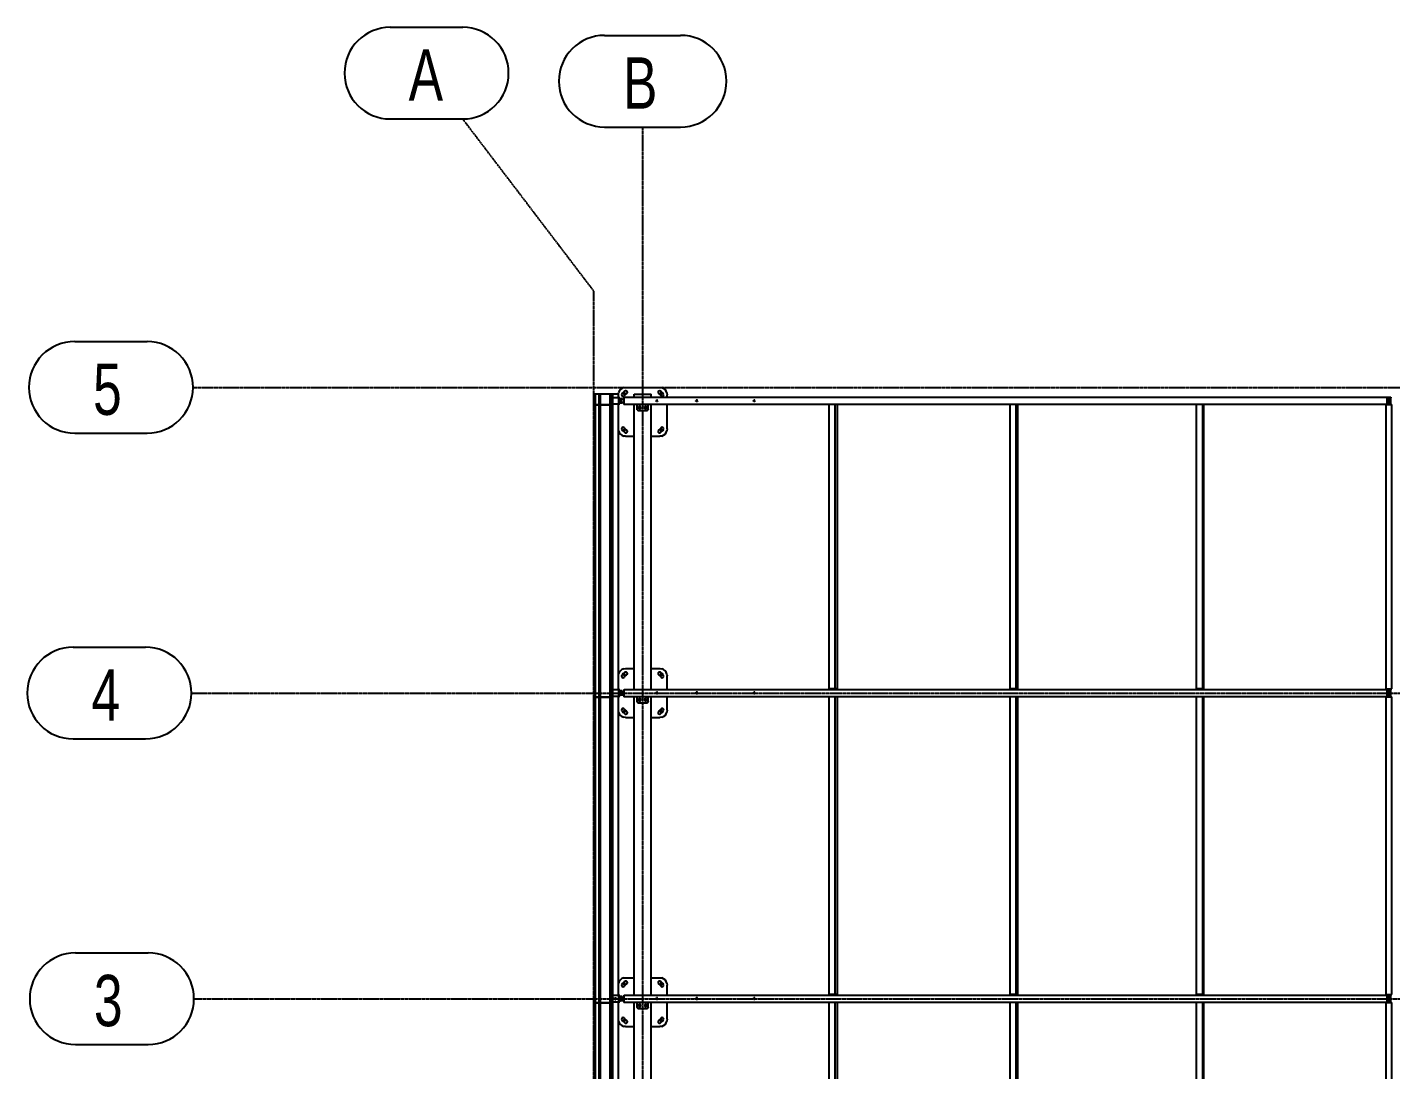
# Model space of a CAD drawing. Header units: millimetres. Extents: x 374 to 117179, y 600 to 17652.
# Drawn here: x 96136 to 107282, y 9126 to 17652 of the extents above; entities that cross this region are included whole.
import ezdxf

# ---------------------------------------------------------------- set-up
doc = ezdxf.new("R2010")
doc.units = ezdxf.units.MM
doc.linetypes.add('DXK_LINE_DOT3', pattern=[5.9187, 2.979, -0.9799, 0.9799, -0.9799])
doc.styles.add('romsim', font='', dxfattribs={"height": 0.2})
doc.styles.get('romsim').set_extended_font_data('romsim')

# ---------------------------------------------------------------- blocks, each defined once
blk = doc.blocks.new('GridLine-502061-1396 - 1341')
at = {"color": 246, "linetype": 'Continuous'}
for p, q in [((96531, 10082), (97124, 10082)), ((96531, 9332), (97124, 9332))]:
    blk.add_line(p, q, dxfattribs=at)
at = {"color": 246, "linetype": 'DXK_LINE_DOT3'}
blk.add_line((97499, 9707), (113441, 9707), dxfattribs=at)
at = {"color": 246, "linetype": 'Continuous'}
for centre, start, end in [((96531, 9707), 90, 270), ((97124, 9707), 270, 90)]:
    blk.add_arc(centre, 375, start, end, dxfattribs=at)
at = {"color": 136, "linetype": 'Continuous', "style": 'romsim', "width": 0.75}
blk.add_text('3', height=420, dxfattribs=at).set_placement((96681, 9482))
blk = doc.blocks.new('GridLine-502061-1391 - 1341')
at = {"color": 246, "linetype": 'Continuous'}
for p, q in [((100856, 17586), (101477, 17586)), ((100856, 16836), (101477, 16836))]:
    blk.add_line(p, q, dxfattribs=at)
at = {"color": 246, "linetype": 'DXK_LINE_DOT3'}
blk.add_line((101167, 3631), (101167, 16836), dxfattribs=at)
at = {"color": 246, "linetype": 'Continuous'}
for centre, start, end in [((100856, 17211), 90, 270), ((101477, 17211), 270, 90)]:
    blk.add_arc(centre, 375, start, end, dxfattribs=at)
at = {"color": 136, "linetype": 'Continuous', "style": 'romsim', "width": 0.75}
blk.add_text('B', height=420, dxfattribs=at).set_placement((101006, 16986))
blk = doc.blocks.new('GridLine-502061-1397 - 1341')
at = {"color": 246, "linetype": 'Continuous'}
for p, q in [((96511, 12582), (97103, 12582)), ((96511, 11832), (97103, 11832))]:
    blk.add_line(p, q, dxfattribs=at)
at = {"color": 246, "linetype": 'DXK_LINE_DOT3'}
blk.add_line((97478, 12207), (113441, 12207), dxfattribs=at)
at = {"color": 246, "linetype": 'Continuous'}
for centre, start, end in [((96511, 12207), 90, 270), ((97103, 12207), 270, 90)]:
    blk.add_arc(centre, 375, start, end, dxfattribs=at)
at = {"color": 136, "linetype": 'Continuous', "style": 'romsim', "width": 0.75}
blk.add_text('4', height=420, dxfattribs=at).set_placement((96661, 11982))
blk = doc.blocks.new('GridLine-502061-1398 - 1341')
at = {"color": 246, "linetype": 'Continuous'}
for p, q in [((96524, 15082), (97116, 15082)), ((96524, 14332), (97116, 14332))]:
    blk.add_line(p, q, dxfattribs=at)
at = {"color": 246, "linetype": 'DXK_LINE_DOT3'}
blk.add_line((97491, 14707), (113441, 14707), dxfattribs=at)
at = {"color": 246, "linetype": 'Continuous'}
for centre, start, end in [((96524, 14707), 90, 270), ((97116, 14707), 270, 90)]:
    blk.add_arc(centre, 375, start, end, dxfattribs=at)
at = {"color": 136, "linetype": 'Continuous', "style": 'romsim', "width": 0.75}
blk.add_text('5', height=420, dxfattribs=at).set_placement((96674, 14482))
blk = doc.blocks.new('Bolt-502061-12297 - 1341')
at = {"color": 7, "linetype": 'Continuous'}
for p, q in [((102071, 14597), (102075, 14603)), ((102084, 14603), (102075, 14603)), ((102085, 14597), (102082, 14603)), ((102075, 14590), (102071, 14597)), ((102084, 14590), (102075, 14590)), ((102085, 14597), (102082, 14590)), ((102087, 14597), (102085, 14597))]:
    blk.add_line(p, q, dxfattribs=at)
blk = doc.blocks.new('GridLine-502061-9797 - 1341')
at = {"color": 246, "linetype": 'Continuous'}
for p, q in [((99104, 17652), (99696, 17652)), ((99104, 16902), (99696, 16902))]:
    blk.add_line(p, q, dxfattribs=at)
at = {"color": 246, "linetype": 'DXK_LINE_DOT3'}
for p, q in [((100767, 15495), (99696, 16902)), ((100767, 3653), (100767, 15495))]:
    blk.add_line(p, q, dxfattribs=at)
at = {"color": 246, "linetype": 'Continuous'}
for centre, start, end in [((99104, 17277), 90, 270), ((99696, 17277), 270, 90)]:
    blk.add_arc(centre, 375, start, end, dxfattribs=at)
at = {"color": 136, "linetype": 'Continuous', "style": 'romsim', "width": 0.75}
blk.add_text('A', height=420, dxfattribs=at).set_placement((99254, 17052))
blk = doc.blocks.new('Part-502061-12088 - 1341')
at = {"color": 7, "linetype": 'Continuous'}
for p, q in [((100772, 9674), (100772, 9677)), ((100782, 9677), (100904, 9677)), ((100782, 9674), (100904, 9674))]:
    blk.add_line(p, q, dxfattribs=at)
blk = doc.blocks.new('Part-502061-12389 - 1341')
at = {"color": 7, "linetype": 'Continuous'}
for p, q in [((104171, 12241), (104171, 14567)), ((104220, 12241), (104220, 14567)), ((104231, 14567), (104231, 12241)), ((104231, 12241), (104171, 12241))]:
    blk.add_line(p, q, dxfattribs=at)
blk = doc.blocks.new('Part-502061-12082 - 1341')
at = {"color": 7, "linetype": 'Continuous'}
for p, q in [((107252, 9715), (107252, 9715)), ((107252, 9699), (107252, 9699))]:
    blk.add_line(p, q, dxfattribs=at)
blk = doc.blocks.new('Part-502061-12086 - 1341')
at = {"color": 7, "linetype": 'Continuous'}
for p, q in [((100924, 9682), (100924, 9732)), ((100981, 9732), (100924, 9732)), ((100971, 9682), (100971, 9732)), ((100981, 9732), (100981, 9719)), ((100924, 9682), (100981, 9682)), ((100981, 9682), (100981, 9695))]:
    blk.add_line(p, q, dxfattribs=at)
blk = doc.blocks.new('Part-502061-12382 - 1341')
at = {"color": 7, "linetype": 'Continuous'}
for p, q in [((104171, 9741), (104171, 12177)), ((104220, 9741), (104220, 12177)), ((104231, 12177), (104231, 9741)), ((104231, 9741), (104171, 9741))]:
    blk.add_line(p, q, dxfattribs=at)
blk = doc.blocks.new('Part-502061-12158 - 1341')
at = {"color": 7, "linetype": 'Continuous'}
for p, q in [((101015, 12177), (101015, 12237)), ((101015, 12237), (107252, 12237)), ((107242, 12177), (101015, 12177)), ((107252, 12237), (107252, 12233)), ((107252, 12177), (107252, 12180))]:
    blk.add_line(p, q, dxfattribs=at)
blk = doc.blocks.new('Bolt-502061-12372 - 1341')
at = {"color": 7, "linetype": 'Continuous'}
for centre, radius, start, end in [((101017, 14657), 7.25, 0, 180), ((101017, 14657), 7.25, 0, 180), ((101017, 14657), 7.25, 180, 0), ((101017, 14657), 7.25, 180, 0), ((101017, 14657), 5, 90, 270), ((101017, 14657), 5, 270, 90), ((101317, 14657), 7.25, 0, 180), ((101317, 14657), 7.25, 0, 180), ((101317, 14657), 7.25, 180, 0), ((101317, 14657), 7.25, 180, 0), ((101317, 14657), 5, 90, 270), ((101317, 14657), 5, 270, 90), ((101017, 14357), 7.25, 0, 180), ((101017, 14357), 7.25, 0, 180), ((101017, 14357), 7.25, 180, 0), ((101017, 14357), 7.25, 180, 0), ((101017, 14357), 5, 90, 270), ((101017, 14357), 5, 270, 90), ((101317, 14357), 7.25, 0, 180), ((101317, 14357), 7.25, 0, 180), ((101317, 14357), 7.25, 180, 0), ((101317, 14357), 7.25, 180, 0), ((101317, 14357), 5, 90, 270), ((101317, 14357), 5, 270, 90)]:
    blk.add_arc(centre, radius, start, end, dxfattribs=at)
blk = doc.blocks.new('Part-502061-12106 - 1341')
at = {"color": 7, "linetype": 'Continuous'}
for p, q in [((100973, 9710), (100972, 9709)), ((100972, 9709), (100972, 9707)), ((100972, 9707), (100972, 9705)), ((100972, 9705), (100973, 9703)), ((100974, 9714), (100973, 9713)), ((100973, 9713), (100973, 9712)), ((100973, 9712), (100973, 9710)), ((100973, 9703), (100973, 9702)), ((100973, 9702), (100973, 9700)), ((100973, 9700), (100974, 9699)), ((100975, 9716), (100974, 9715)), ((100974, 9715), (100974, 9714)), ((100974, 9699), (100974, 9698)), ((100974, 9698), (100975, 9697)), ((100976, 9717), (100975, 9717)), ((100975, 9717), (100975, 9716)), ((100975, 9697), (100975, 9697)), ((100975, 9697), (100976, 9697)), ((100976, 9717), (100980, 9717)), ((100976, 9697), (100980, 9697))]:
    blk.add_line(p, q, dxfattribs=at)
blk = doc.blocks.new('Part-502061-12371 - 1341')
at = {"color": 7, "linetype": 'Continuous'}
for p, q in [((100967, 14652), (100969, 14662)), ((100997, 14652), (100995, 14649)), ((100995, 14649), (100995, 14646)), ((101002, 14659), (100997, 14652)), ((101008, 14666), (101002, 14659)), ((101015, 14672), (101008, 14666)), ((101011, 14705), (101027, 14707)), ((101013, 14634), (101016, 14636)), ((101022, 14677), (101015, 14672)), ((101016, 14636), (101018, 14638)), ((101018, 14638), (101021, 14643)), ((101021, 14643), (101026, 14648)), ((101025, 14678), (101022, 14677)), ((101028, 14679), (101025, 14678)), ((101026, 14648), (101030, 14652)), ((101027, 14707), (101307, 14707)), ((101030, 14652), (101035, 14656)), ((101035, 14656), (101038, 14658)), ((101038, 14658), (101039, 14660)), ((101294, 14660), (101296, 14658)), ((101296, 14658), (101298, 14656)), ((101298, 14656), (101303, 14652)), ((101303, 14652), (101308, 14648)), ((101309, 14678), (101306, 14679)), ((101307, 14707), (101322, 14705)), ((101308, 14648), (101312, 14643)), ((101312, 14677), (101309, 14678)), ((101319, 14672), (101312, 14677)), ((101312, 14643), (101316, 14638)), ((101316, 14638), (101318, 14636)), ((101318, 14636), (101320, 14634)), ((101326, 14666), (101319, 14672)), ((101332, 14659), (101326, 14666)), ((101337, 14652), (101332, 14659)), ((101338, 14649), (101337, 14652)), ((101339, 14646), (101338, 14649)), ((101365, 14662), (101367, 14647)), ((101367, 14627), (101367, 14647)), ((101367, 14367), (101367, 14567)), ((101016, 14378), (101013, 14380)), ((101320, 14380), (101318, 14378)), ((100995, 14368), (100995, 14365)), ((100995, 14365), (100997, 14362)), ((100997, 14362), (101002, 14355)), ((101002, 14355), (101008, 14348)), ((101008, 14348), (101015, 14342)), ((101027, 14307), (101011, 14309)), ((101015, 14342), (101022, 14337)), ((101018, 14375), (101016, 14378)), ((101021, 14370), (101018, 14375)), ((101026, 14366), (101021, 14370)), ((101022, 14337), (101025, 14335)), ((101025, 14335), (101028, 14335)), ((101030, 14361), (101026, 14366)), ((101027, 14307), (101097, 14307)), ((101035, 14358), (101030, 14361)), ((101038, 14356), (101035, 14358)), ((101039, 14353), (101038, 14356)), ((101237, 14307), (101307, 14307)), ((101296, 14356), (101294, 14353)), ((101298, 14358), (101296, 14356)), ((101303, 14361), (101298, 14358)), ((101308, 14366), (101303, 14361)), ((101306, 14335), (101309, 14335)), ((101322, 14309), (101307, 14307)), ((101312, 14370), (101308, 14366)), ((101309, 14335), (101312, 14337)), ((101316, 14375), (101312, 14370)), ((101312, 14337), (101319, 14342)), ((101318, 14378), (101316, 14375)), ((101319, 14342), (101326, 14348)), ((101326, 14348), (101332, 14355)), ((101332, 14355), (101337, 14362)), ((101337, 14362), (101338, 14365)), ((101338, 14365), (101339, 14368)), ((101367, 14367), (101365, 14351))]:
    blk.add_line(p, q, dxfattribs=at)
for centre, radius, start, end in [((101027, 14647), 60, 105, 165), ((101007, 14645), 12.5, 174.9991, 299.7726), ((101029, 14666), 12.5, 330.2274, 95.0009), ((101305, 14666), 12.5, 84.9991, 209.7726), ((101326, 14645), 12.5, 240.2274, 5.0009), ((101307, 14647), 60, 15, 75), ((101007, 14369), 12.5, 60.2274, 185.0009), ((101326, 14369), 12.5, 354.9991, 119.7726), ((101027, 14367), 60, 195.5466, 255), ((101029, 14347), 12.5, 264.9991, 29.7726), ((101305, 14347), 12.5, 150.2274, 275.0009), ((101307, 14367), 60, 285, 345)]:
    blk.add_arc(centre, radius, start, end, dxfattribs=at)
blk = doc.blocks.new('Part-502061-12116 - 1341')
at = {"color": 7, "linetype": 'Continuous'}
for p, q in [((107267, 9737), (107267, 9737)), ((107267, 9737), (107267, 9736)), ((107267, 9737), (107282, 9737)), ((107267, 9736), (107267, 9732)), ((107282, 9732), (107267, 9732)), ((107267, 9682), (107267, 9732)), ((107282, 9737), (107282, 9732)), ((107282, 9682), (107282, 9732)), ((107267, 9682), (107267, 9677)), ((107282, 9682), (107267, 9682)), ((107282, 9680), (107282, 9682)), ((107282, 9680), (107282, 9680))]:
    blk.add_line(p, q, dxfattribs=at)
blk = doc.blocks.new('Part-502061-12104 - 1341')
at = {"color": 7, "linetype": 'Continuous'}
for p, q in [((101012, 9734), (101012, 9680)), ((101012, 9734), (101015, 9734)), ((101012, 9680), (101015, 9680))]:
    blk.add_line(p, q, dxfattribs=at)
blk = doc.blocks.new('Bolt-502061-12299 - 1341')
at = {"color": 7, "linetype": 'Continuous'}
for p, q in [((101276, 14597), (101279, 14603)), ((101288, 14603), (101279, 14603)), ((101289, 14597), (101286, 14603)), ((101279, 14590), (101276, 14597)), ((101288, 14590), (101279, 14590)), ((101289, 14597), (101286, 14590)), ((101291, 14597), (101289, 14597))]:
    blk.add_line(p, q, dxfattribs=at)
blk = doc.blocks.new('Part-502061-12357 - 1341')
at = {"color": 7, "linetype": 'Continuous'}
for p, q in [((101121, 14527), (101121, 14567)), ((101121, 14524), (101121, 14527)), ((101131, 14517), (101128, 14517)), ((101131, 14517), (101203, 14517)), ((101205, 14517), (101203, 14517)), ((101213, 14527), (101212, 14524)), ((101213, 14527), (101213, 14567))]:
    blk.add_line(p, q, dxfattribs=at)
for centre, start, end in [((101131, 14527), 195, 255), ((101203, 14527), 285, 345)]:
    blk.add_arc(centre, 10, start, end, dxfattribs=at)
blk = doc.blocks.new('Part-502061-12332 - 1341')
at = {"color": 7, "linetype": 'Continuous'}
for p, q in [((100772, 4787), (100772, 14652)), ((100772, 4787), (100772, 14652)), ((100904, 14652), (100772, 14652)), ((100773, 4787), (100773, 14652)), ((100781, 4787), (100781, 14652)), ((100782, 4787), (100782, 14652)), ((100782, 4787), (100782, 14652)), ((100812, 14567), (100812, 14652)), ((100813, 14567), (100813, 14652)), ((100814, 14567), (100814, 14652)), ((100816, 14567), (100816, 14652)), ((100817, 14567), (100817, 14652)), ((100819, 14567), (100819, 14652)), ((100821, 14567), (100821, 14652)), ((100900, 14567), (100900, 14652)), ((100900, 14567), (100900, 14652)), ((100901, 14567), (100901, 14652)), ((100901, 14567), (100901, 14652)), ((100902, 14567), (100902, 14652)), ((100903, 14567), (100903, 14652)), ((100903, 14567), (100903, 14652)), ((100904, 4787), (100904, 14652)), ((100904, 4787), (100904, 14652)), ((100904, 4787), (100904, 14652)), ((100904, 14567), (100904, 14652)), ((100919, 14652), (100904, 14652)), ((100905, 4787), (100905, 14652)), ((100905, 4787), (100905, 14652)), ((100905, 4787), (100905, 14652)), ((100906, 4787), (100906, 14652)), ((100906, 4787), (100906, 14652)), ((100907, 4787), (100907, 14652)), ((100908, 4787), (100908, 14652)), ((100908, 4787), (100908, 14652)), ((100909, 4787), (100909, 14652)), ((100909, 4787), (100909, 14652)), ((100909, 4787), (100909, 14652)), ((100910, 4787), (100910, 14652)), ((100910, 4787), (100910, 14652)), ((100910, 4787), (100910, 14652)), ((100910, 4787), (100910, 14652)), ((100911, 4787), (100911, 14652)), ((100911, 4787), (100911, 14652)), ((100912, 4787), (100912, 14652)), ((100912, 4787), (100912, 14652)), ((100913, 4787), (100913, 14652)), ((100919, 4787), (100919, 14652)), ((100919, 4787), (100919, 14652)), ((100919, 14652), (100919, 14652)), ((100812, 12177), (100812, 14564)), ((100813, 12177), (100813, 14564)), ((100814, 12177), (100814, 14564)), ((100816, 12177), (100816, 14564)), ((100817, 12177), (100817, 14564)), ((100819, 12177), (100819, 14564)), ((100821, 12177), (100821, 14564)), ((100900, 12177), (100900, 14564)), ((100900, 12177), (100900, 14564)), ((100901, 12177), (100901, 14564)), ((100901, 12177), (100901, 14564)), ((100902, 12177), (100902, 14564)), ((100903, 12177), (100903, 14564)), ((100903, 12177), (100903, 14564)), ((100904, 12177), (100904, 14564)), ((100812, 9677), (100812, 12174)), ((100813, 9677), (100813, 12174)), ((100814, 9677), (100814, 12174)), ((100816, 9677), (100816, 12174)), ((100817, 9677), (100817, 12174)), ((100819, 9677), (100819, 12174)), ((100821, 9677), (100821, 12174)), ((100900, 9677), (100900, 12174)), ((100900, 9677), (100900, 12174)), ((100901, 9677), (100901, 12174)), ((100901, 9677), (100901, 12174)), ((100902, 9677), (100902, 12174)), ((100903, 9677), (100903, 12174)), ((100903, 9677), (100903, 12174)), ((100904, 9677), (100904, 12174)), ((100812, 7177), (100812, 9674)), ((100813, 7177), (100813, 9674)), ((100814, 7177), (100814, 9674)), ((100816, 7177), (100816, 9674)), ((100817, 7177), (100817, 9674)), ((100819, 7177), (100819, 9674)), ((100821, 7177), (100821, 9674)), ((100900, 7177), (100900, 9674)), ((100900, 7177), (100900, 9674)), ((100901, 7177), (100901, 9674)), ((100901, 7177), (100901, 9674)), ((100902, 7177), (100902, 9674)), ((100903, 7177), (100903, 9674)), ((100903, 7177), (100903, 9674)), ((100904, 7177), (100904, 9674)), ((100812, 4787), (100812, 7174)), ((100813, 4787), (100813, 7174)), ((100814, 4787), (100814, 7174)), ((100816, 4787), (100816, 7174)), ((100817, 4787), (100817, 7174)), ((100819, 4787), (100819, 7174)), ((100821, 4787), (100821, 7174)), ((100900, 4787), (100900, 7174)), ((100900, 4787), (100900, 7174)), ((100901, 4787), (100901, 7174)), ((100901, 4787), (100901, 7174)), ((100902, 4787), (100902, 7174)), ((100903, 4787), (100903, 7174)), ((100903, 4787), (100903, 7174)), ((100904, 4787), (100904, 7174)), ((100772, 4787), (100781, 4787)), ((100781, 4787), (100782, 4787)), ((100782, 4787), (100782, 4787)), ((100904, 4787), (100919, 4787)), ((100919, 4787), (100919, 4787))]:
    blk.add_line(p, q, dxfattribs=at)
blk = doc.blocks.new('Part-502061-12349 - 1341')
at = {"color": 7, "linetype": 'Continuous'}
for p, q in [((101121, 9637), (101121, 9677)), ((101121, 9634), (101121, 9637)), ((101131, 9627), (101128, 9627)), ((101131, 9627), (101203, 9627)), ((101205, 9627), (101203, 9627)), ((101213, 9637), (101212, 9634)), ((101213, 9637), (101213, 9677))]:
    blk.add_line(p, q, dxfattribs=at)
for centre, start, end in [((101131, 9637), 195, 255), ((101203, 9637), 285, 345)]:
    blk.add_arc(centre, 10, start, end, dxfattribs=at)
blk = doc.blocks.new('Bolt-502061-12136 - 1341')
at = {"color": 7, "linetype": 'Continuous'}
for p, q in [((101602, 9707), (101605, 9713)), ((101605, 9700), (101602, 9707)), ((101614, 9713), (101605, 9713)), ((101614, 9700), (101605, 9700)), ((101616, 9707), (101612, 9713)), ((101616, 9707), (101612, 9700)), ((101618, 9707), (101616, 9707))]:
    blk.add_line(p, q, dxfattribs=at)
blk = doc.blocks.new('Part-502061-12331 - 1341')
at = {"color": 7, "linetype": 'Continuous'}
for p, q in [((101097, 14627), (101097, 14652)), ((101097, 14652), (101237, 14652)), ((101237, 14627), (101237, 14652)), ((101097, 12237), (101097, 14567)), ((101237, 12237), (101237, 14567)), ((101097, 9737), (101097, 12177)), ((101237, 9737), (101237, 12177)), ((101097, 7237), (101097, 9677)), ((101237, 7237), (101237, 9677)), ((101097, 4847), (101097, 7177)), ((101237, 4847), (101237, 7177)), ((101097, 4762), (101097, 4787)), ((101097, 4762), (101237, 4762)), ((101237, 4762), (101237, 4787))]:
    blk.add_line(p, q, dxfattribs=at)
blk = doc.blocks.new('Part-502061-12390 - 1341')
at = {"color": 7, "linetype": 'Continuous'}
for p, q in [((102692, 12241), (102692, 14567)), ((102739, 12241), (102739, 14567)), ((102757, 14567), (102757, 12241)), ((102757, 12241), (102692, 12241))]:
    blk.add_line(p, q, dxfattribs=at)
blk = doc.blocks.new('Bolt-502061-12298 - 1341')
at = {"color": 7, "linetype": 'Continuous'}
for p, q in [((101602, 14597), (101605, 14603)), ((101614, 14603), (101605, 14603)), ((101616, 14597), (101612, 14603)), ((101605, 14590), (101602, 14597)), ((101614, 14590), (101605, 14590)), ((101616, 14597), (101612, 14590)), ((101618, 14597), (101616, 14597))]:
    blk.add_line(p, q, dxfattribs=at)
blk = doc.blocks.new('Part-502061-12085 - 1341')
at = {"color": 7, "linetype": 'Continuous'}
for p, q in [((101015, 9677), (101015, 9737)), ((101015, 9737), (107252, 9737)), ((107252, 9737), (107252, 9733)), ((107242, 9677), (101015, 9677)), ((107252, 9677), (107252, 9680))]:
    blk.add_line(p, q, dxfattribs=at)
blk = doc.blocks.new('Part-502061-12087 - 1341')
at = {"color": 7, "linetype": 'Continuous'}
for p, q in [((100986, 9724), (100979, 9715)), ((100979, 9715), (100992, 9715)), ((100979, 9715), (100979, 9698)), ((100992, 9698), (100979, 9698)), ((100979, 9698), (100986, 9689)), ((100999, 9724), (100986, 9724)), ((100999, 9724), (100992, 9715)), ((100992, 9715), (100992, 9698)), ((100999, 9689), (100992, 9698)), ((101002, 9720), (100999, 9724)), ((100999, 9689), (100986, 9689)), ((101002, 9693), (100999, 9689))]:
    blk.add_line(p, q, dxfattribs=at)
blk = doc.blocks.new('Part-502061-12380 - 1341')
at = {"color": 7, "linetype": 'Continuous'}
for p, q in [((105695, 9741), (105695, 12177)), ((105745, 9741), (105745, 12177)), ((105751, 12177), (105751, 9741)), ((105751, 9741), (105695, 9741))]:
    blk.add_line(p, q, dxfattribs=at)
blk = doc.blocks.new('Part-502061-12105 - 1341')
at = {"color": 7, "linetype": 'Continuous'}
for p, q in [((100993, 9711), (100992, 9709)), ((100992, 9709), (100992, 9707)), ((100992, 9707), (100992, 9705)), ((100992, 9705), (100993, 9703)), ((100994, 9715), (100993, 9713)), ((100993, 9713), (100993, 9711)), ((100993, 9703), (100993, 9701)), ((100993, 9701), (100994, 9699)), ((100995, 9718), (100994, 9716)), ((100994, 9716), (100994, 9715)), ((100994, 9699), (100994, 9697)), ((100994, 9697), (100995, 9696)), ((100996, 9719), (100995, 9718)), ((100997, 9720), (100996, 9719)), ((100998, 9720), (100997, 9720)), ((100999, 9720), (100998, 9720)), ((100999, 9720), (101012, 9720)), ((100995, 9696), (100996, 9695)), ((100996, 9695), (100997, 9694)), ((100997, 9694), (100998, 9693)), ((100998, 9693), (100999, 9693)), ((100999, 9693), (101012, 9693))]:
    blk.add_line(p, q, dxfattribs=at)
blk = doc.blocks.new('Part-502061-12115 - 1341')
at = {"color": 7, "linetype": 'Continuous'}
for p, q in [((107252, 9737), (107267, 9737)), ((107252, 9733), (107252, 9733)), ((107252, 9733), (107252, 9732)), ((107267, 9732), (107252, 9732)), ((107252, 9682), (107252, 9732)), ((107267, 9737), (107267, 9732)), ((107267, 9682), (107267, 9732)), ((107252, 9682), (107252, 9680)), ((107267, 9682), (107252, 9682)), ((107267, 9678), (107267, 9682)), ((107267, 9677), (107267, 9678)), ((107267, 9677), (107267, 9677))]:
    blk.add_line(p, q, dxfattribs=at)
blk = doc.blocks.new('Bolt-502061-12135 - 1341')
at = {"color": 7, "linetype": 'Continuous'}
for p, q in [((102071, 9707), (102075, 9713)), ((102075, 9700), (102071, 9707)), ((102084, 9713), (102075, 9713)), ((102084, 9700), (102075, 9700)), ((102085, 9707), (102082, 9713)), ((102085, 9707), (102082, 9700)), ((102087, 9707), (102085, 9707))]:
    blk.add_line(p, q, dxfattribs=at)
blk = doc.blocks.new('Bolt-502061-12137 - 1341')
at = {"color": 7, "linetype": 'Continuous'}
for p, q in [((101276, 9707), (101279, 9713)), ((101279, 9700), (101276, 9707)), ((101288, 9713), (101279, 9713)), ((101288, 9700), (101279, 9700)), ((101289, 9707), (101286, 9713)), ((101289, 9707), (101286, 9700)), ((101291, 9707), (101289, 9707))]:
    blk.add_line(p, q, dxfattribs=at)
blk = doc.blocks.new('Part-502061-12159 - 1341')
at = {"color": 7, "linetype": 'Continuous'}
for p, q in [((100924, 12182), (100924, 12232)), ((100981, 12232), (100924, 12232)), ((100924, 12182), (100981, 12182)), ((100971, 12182), (100971, 12232)), ((100981, 12232), (100981, 12219)), ((100981, 12182), (100981, 12195))]:
    blk.add_line(p, q, dxfattribs=at)
blk = doc.blocks.new('Part-502061-12160 - 1341')
at = {"color": 7, "linetype": 'Continuous'}
for p, q in [((100986, 12224), (100979, 12215)), ((100979, 12215), (100992, 12215)), ((100979, 12215), (100979, 12198)), ((100992, 12198), (100979, 12198)), ((100979, 12198), (100986, 12189)), ((100999, 12224), (100986, 12224)), ((100999, 12189), (100986, 12189)), ((100999, 12224), (100992, 12215)), ((100992, 12215), (100992, 12198)), ((100999, 12189), (100992, 12198)), ((101002, 12220), (100999, 12224)), ((101002, 12193), (100999, 12189))]:
    blk.add_line(p, q, dxfattribs=at)
blk = doc.blocks.new('Part-502061-12161 - 1341')
at = {"color": 7, "linetype": 'Continuous'}
for p, q in [((100772, 12174), (100772, 12177)), ((100782, 12177), (100904, 12177)), ((100782, 12174), (100904, 12174))]:
    blk.add_line(p, q, dxfattribs=at)
blk = doc.blocks.new('Part-502061-12381 - 1341')
at = {"color": 7, "linetype": 'Continuous'}
for p, q in [((107242, 12177), (107242, 9741)), ((107242, 12177), (107292, 12177)), ((107292, 9741), (107292, 12177)), ((107242, 9741), (107292, 9741))]:
    blk.add_line(p, q, dxfattribs=at)
blk = doc.blocks.new('Part-502061-12177 - 1341')
at = {"color": 7, "linetype": 'Continuous'}
for p, q in [((101012, 12234), (101012, 12180)), ((101012, 12234), (101015, 12234)), ((101012, 12180), (101015, 12180))]:
    blk.add_line(p, q, dxfattribs=at)
blk = doc.blocks.new('Part-502061-12178 - 1341')
at = {"color": 7, "linetype": 'Continuous'}
for p, q in [((100993, 12211), (100992, 12209)), ((100992, 12209), (100992, 12207)), ((100992, 12207), (100992, 12205)), ((100992, 12205), (100993, 12203)), ((100994, 12215), (100993, 12213)), ((100993, 12213), (100993, 12211)), ((100993, 12203), (100993, 12201)), ((100993, 12201), (100994, 12199)), ((100995, 12218), (100994, 12216)), ((100994, 12216), (100994, 12215)), ((100994, 12199), (100994, 12197)), ((100994, 12197), (100995, 12196)), ((100996, 12219), (100995, 12218)), ((100995, 12196), (100996, 12195)), ((100997, 12220), (100996, 12219)), ((100996, 12195), (100997, 12194)), ((100998, 12220), (100997, 12220)), ((100997, 12194), (100998, 12193)), ((100999, 12220), (100998, 12220)), ((100998, 12193), (100999, 12193)), ((100999, 12220), (101012, 12220)), ((100999, 12193), (101012, 12193))]:
    blk.add_line(p, q, dxfattribs=at)
blk = doc.blocks.new('Part-502061-12179 - 1341')
at = {"color": 7, "linetype": 'Continuous'}
for p, q in [((100973, 12210), (100972, 12209)), ((100972, 12209), (100972, 12207)), ((100972, 12207), (100972, 12205)), ((100972, 12205), (100973, 12203)), ((100974, 12214), (100973, 12213)), ((100973, 12213), (100973, 12212)), ((100973, 12212), (100973, 12210)), ((100973, 12203), (100973, 12202)), ((100973, 12202), (100973, 12200)), ((100973, 12200), (100974, 12199)), ((100975, 12216), (100974, 12215)), ((100974, 12215), (100974, 12214)), ((100974, 12199), (100974, 12198)), ((100974, 12198), (100975, 12197)), ((100976, 12217), (100975, 12217)), ((100975, 12217), (100975, 12216)), ((100975, 12197), (100975, 12197)), ((100975, 12197), (100976, 12197)), ((100976, 12217), (100980, 12217)), ((100976, 12197), (100980, 12197))]:
    blk.add_line(p, q, dxfattribs=at)
blk = doc.blocks.new('Part-502061-12188 - 1341')
at = {"color": 7, "linetype": 'Continuous'}
for p, q in [((107252, 12237), (107267, 12237)), ((107252, 12233), (107252, 12233)), ((107252, 12233), (107252, 12232)), ((107267, 12232), (107252, 12232)), ((107252, 12182), (107252, 12232)), ((107252, 12182), (107252, 12180)), ((107267, 12182), (107252, 12182)), ((107267, 12237), (107267, 12232)), ((107267, 12182), (107267, 12232)), ((107267, 12178), (107267, 12182)), ((107267, 12177), (107267, 12178)), ((107267, 12177), (107267, 12177))]:
    blk.add_line(p, q, dxfattribs=at)
blk = doc.blocks.new('Part-502061-12189 - 1341')
at = {"color": 7, "linetype": 'Continuous'}
for p, q in [((107267, 12237), (107267, 12237)), ((107267, 12237), (107267, 12236)), ((107267, 12237), (107282, 12237)), ((107267, 12236), (107267, 12232)), ((107282, 12232), (107267, 12232)), ((107267, 12182), (107267, 12232)), ((107267, 12182), (107267, 12177)), ((107282, 12182), (107267, 12182)), ((107282, 12237), (107282, 12232)), ((107282, 12182), (107282, 12232)), ((107282, 12180), (107282, 12182)), ((107282, 12180), (107282, 12180))]:
    blk.add_line(p, q, dxfattribs=at)
blk = doc.blocks.new('Bolt-502061-12359 - 1341')
at = {"color": 7, "linetype": 'Continuous'}
for p, q in [((101131, 14542), (101136, 14551)), ((101136, 14532), (101131, 14542)), ((101137, 14552), (101135, 14550)), ((101135, 14550), (101135, 14549)), ((101135, 14549), (101135, 14550)), ((101135, 14534), (101135, 14534)), ((101135, 14534), (101137, 14531)), ((101135, 14534), (101135, 14534)), ((101136, 14551), (101147, 14551)), ((101147, 14532), (101136, 14532)), ((101139, 14554), (101137, 14552)), ((101137, 14531), (101139, 14530)), ((101142, 14554), (101139, 14554)), ((101139, 14530), (101142, 14529)), ((101144, 14554), (101142, 14554)), ((101142, 14529), (101144, 14530)), ((101147, 14552), (101144, 14554)), ((101144, 14530), (101147, 14531)), ((101148, 14550), (101147, 14552)), ((101147, 14551), (101153, 14542)), ((101153, 14542), (101147, 14532)), ((101147, 14531), (101148, 14534)), ((101148, 14549), (101148, 14550)), ((101148, 14549), (101148, 14550)), ((101148, 14534), (101148, 14534)), ((101148, 14534), (101148, 14534)), ((101181, 14542), (101186, 14551)), ((101186, 14532), (101181, 14542)), ((101187, 14552), (101185, 14550)), ((101185, 14550), (101185, 14549)), ((101185, 14549), (101185, 14550)), ((101185, 14534), (101185, 14534)), ((101185, 14534), (101187, 14531)), ((101185, 14534), (101185, 14534)), ((101186, 14551), (101197, 14551)), ((101197, 14532), (101186, 14532)), ((101189, 14554), (101187, 14552)), ((101187, 14531), (101189, 14530)), ((101192, 14554), (101189, 14554)), ((101189, 14530), (101192, 14529)), ((101194, 14554), (101192, 14554)), ((101192, 14529), (101194, 14530)), ((101197, 14552), (101194, 14554)), ((101194, 14530), (101197, 14531)), ((101198, 14550), (101197, 14552)), ((101197, 14551), (101203, 14542)), ((101203, 14542), (101197, 14532)), ((101197, 14531), (101198, 14534)), ((101198, 14549), (101198, 14550)), ((101198, 14549), (101198, 14550)), ((101198, 14534), (101198, 14534)), ((101198, 14534), (101198, 14534))]:
    blk.add_line(p, q, dxfattribs=at)
blk = doc.blocks.new('Bolt-502061-12351 - 1341')
at = {"color": 7, "linetype": 'Continuous'}
for p, q in [((101131, 9652), (101136, 9661)), ((101136, 9642), (101131, 9652)), ((101137, 9662), (101135, 9660)), ((101135, 9660), (101135, 9659)), ((101135, 9659), (101135, 9660)), ((101135, 9644), (101135, 9644)), ((101135, 9644), (101137, 9641)), ((101135, 9644), (101135, 9644)), ((101136, 9661), (101147, 9661)), ((101147, 9642), (101136, 9642)), ((101139, 9664), (101137, 9662)), ((101137, 9641), (101139, 9640)), ((101142, 9664), (101139, 9664)), ((101139, 9640), (101142, 9639)), ((101144, 9664), (101142, 9664)), ((101142, 9639), (101144, 9640)), ((101147, 9662), (101144, 9664)), ((101144, 9640), (101147, 9641)), ((101148, 9660), (101147, 9662)), ((101147, 9661), (101153, 9652)), ((101153, 9652), (101147, 9642)), ((101147, 9641), (101148, 9644)), ((101148, 9659), (101148, 9660)), ((101148, 9659), (101148, 9660)), ((101148, 9644), (101148, 9644)), ((101148, 9644), (101148, 9644)), ((101181, 9652), (101186, 9661)), ((101186, 9642), (101181, 9652)), ((101187, 9662), (101185, 9660)), ((101185, 9660), (101185, 9659)), ((101185, 9659), (101185, 9660)), ((101185, 9644), (101185, 9644)), ((101185, 9644), (101187, 9641)), ((101185, 9644), (101185, 9644)), ((101186, 9661), (101197, 9661)), ((101197, 9642), (101186, 9642)), ((101189, 9664), (101187, 9662)), ((101187, 9641), (101189, 9640)), ((101192, 9664), (101189, 9664)), ((101189, 9640), (101192, 9639)), ((101194, 9664), (101192, 9664)), ((101192, 9639), (101194, 9640)), ((101197, 9662), (101194, 9664)), ((101194, 9640), (101197, 9641)), ((101198, 9660), (101197, 9662)), ((101197, 9661), (101203, 9652)), ((101203, 9652), (101197, 9642)), ((101197, 9641), (101198, 9644)), ((101198, 9659), (101198, 9660)), ((101198, 9659), (101198, 9660)), ((101198, 9644), (101198, 9644)), ((101198, 9644), (101198, 9644))]:
    blk.add_line(p, q, dxfattribs=at)
blk = doc.blocks.new('Bolt-502061-12208 - 1341')
at = {"color": 7, "linetype": 'Continuous'}
for p, q in [((102071, 12207), (102075, 12213)), ((102075, 12200), (102071, 12207)), ((102084, 12213), (102075, 12213)), ((102084, 12200), (102075, 12200)), ((102085, 12207), (102082, 12213)), ((102085, 12207), (102082, 12200)), ((102087, 12207), (102085, 12207))]:
    blk.add_line(p, q, dxfattribs=at)
blk = doc.blocks.new('Bolt-502061-12209 - 1341')
at = {"color": 7, "linetype": 'Continuous'}
for p, q in [((101602, 12207), (101605, 12213)), ((101605, 12200), (101602, 12207)), ((101614, 12213), (101605, 12213)), ((101614, 12200), (101605, 12200)), ((101616, 12207), (101612, 12213)), ((101616, 12207), (101612, 12200)), ((101618, 12207), (101616, 12207))]:
    blk.add_line(p, q, dxfattribs=at)
blk = doc.blocks.new('Bolt-502061-12210 - 1341')
at = {"color": 7, "linetype": 'Continuous'}
for p, q in [((101276, 12207), (101279, 12213)), ((101279, 12200), (101276, 12207)), ((101288, 12213), (101279, 12213)), ((101288, 12200), (101279, 12200)), ((101289, 12207), (101286, 12213)), ((101289, 12207), (101286, 12200)), ((101291, 12207), (101289, 12207))]:
    blk.add_line(p, q, dxfattribs=at)
blk = doc.blocks.new('Part-502061-12236 - 1341')
at = {"color": 7, "linetype": 'Continuous'}
for p, q in [((100997, 9824), (100995, 9821)), ((100995, 9821), (100995, 9818)), ((101002, 9831), (100997, 9824)), ((101008, 9838), (101002, 9831)), ((101015, 9844), (101008, 9838)), ((101011, 9877), (101027, 9879)), ((101022, 9849), (101015, 9844)), ((101016, 9808), (101018, 9810)), ((101018, 9810), (101021, 9815)), ((101021, 9815), (101026, 9820)), ((101025, 9850), (101022, 9849)), ((101028, 9851), (101025, 9850)), ((101026, 9820), (101030, 9824)), ((101027, 9879), (101097, 9879)), ((101030, 9824), (101035, 9828)), ((101035, 9828), (101038, 9830)), ((101038, 9830), (101039, 9832)), ((101237, 9879), (101307, 9879)), ((101294, 9832), (101296, 9830)), ((101296, 9830), (101298, 9828)), ((101298, 9828), (101303, 9824)), ((101303, 9824), (101308, 9820)), ((101309, 9850), (101306, 9851)), ((101307, 9879), (101322, 9877)), ((101308, 9820), (101312, 9815)), ((101312, 9849), (101309, 9850)), ((101319, 9844), (101312, 9849)), ((101312, 9815), (101316, 9810)), ((101316, 9810), (101318, 9808)), ((101326, 9838), (101319, 9844)), ((101332, 9831), (101326, 9838)), ((101337, 9824), (101332, 9831)), ((101338, 9821), (101337, 9824)), ((101339, 9818), (101338, 9821)), ((101365, 9834), (101367, 9819)), ((101367, 9737), (101367, 9819)), ((101013, 9806), (101016, 9808)), ((101318, 9808), (101320, 9806)), ((101367, 9539), (101367, 9677)), ((100995, 9540), (100995, 9537)), ((100995, 9537), (100997, 9534)), ((100997, 9534), (101002, 9527)), ((101002, 9527), (101008, 9520)), ((101008, 9520), (101015, 9514)), ((101027, 9479), (101011, 9481)), ((101016, 9550), (101013, 9552)), ((101015, 9514), (101022, 9509)), ((101018, 9547), (101016, 9550)), ((101021, 9542), (101018, 9547)), ((101026, 9538), (101021, 9542)), ((101022, 9509), (101025, 9507)), ((101025, 9507), (101028, 9507)), ((101030, 9533), (101026, 9538)), ((101027, 9479), (101097, 9479)), ((101035, 9530), (101030, 9533)), ((101038, 9528), (101035, 9530)), ((101039, 9525), (101038, 9528)), ((101237, 9479), (101307, 9479)), ((101296, 9528), (101294, 9525)), ((101298, 9530), (101296, 9528)), ((101303, 9533), (101298, 9530)), ((101308, 9538), (101303, 9533)), ((101306, 9507), (101309, 9507)), ((101322, 9481), (101307, 9479)), ((101312, 9542), (101308, 9538)), ((101309, 9507), (101312, 9509)), ((101316, 9547), (101312, 9542)), ((101312, 9509), (101319, 9514)), ((101318, 9550), (101316, 9547)), ((101320, 9552), (101318, 9550)), ((101319, 9514), (101326, 9520)), ((101326, 9520), (101332, 9527)), ((101332, 9527), (101337, 9534)), ((101337, 9534), (101338, 9537)), ((101338, 9537), (101339, 9540)), ((101367, 9539), (101365, 9523))]:
    blk.add_line(p, q, dxfattribs=at)
for centre, radius, start, end in [((101027, 9819), 60, 105, 164.4534), ((101007, 9817), 12.5, 174.9991, 299.7726), ((101029, 9838), 12.5, 330.2274, 95.0009), ((101305, 9838), 12.5, 84.9991, 209.7726), ((101326, 9817), 12.5, 240.2274, 5.0009), ((101307, 9819), 60, 15, 75), ((101027, 9539), 60, 195.5466, 255), ((101007, 9541), 12.5, 60.2274, 185.0009), ((101029, 9519), 12.5, 264.9991, 29.7726), ((101305, 9519), 12.5, 150.2274, 275.0009), ((101326, 9541), 12.5, 354.9991, 119.7726), ((101307, 9539), 60, 285, 345)]:
    blk.add_arc(centre, radius, start, end, dxfattribs=at)
blk = doc.blocks.new('Bolt-502061-12237 - 1341')
at = {"color": 7, "linetype": 'Continuous'}
for centre, radius, start, end in [((101017, 9829), 7.25, 0, 180), ((101017, 9829), 7.25, 0, 180), ((101017, 9829), 7.25, 180, 0), ((101017, 9829), 7.25, 180, 0), ((101017, 9829), 5, 90, 270), ((101017, 9829), 5, 270, 90), ((101317, 9829), 7.25, 0, 180), ((101317, 9829), 7.25, 0, 180), ((101317, 9829), 7.25, 180, 0), ((101317, 9829), 7.25, 180, 0), ((101317, 9829), 5, 90, 270), ((101317, 9829), 5, 270, 90), ((101017, 9529), 7.25, 0, 180), ((101017, 9529), 7.25, 0, 180), ((101017, 9529), 7.25, 180, 0), ((101017, 9529), 7.25, 180, 0), ((101017, 9529), 5, 90, 270), ((101017, 9529), 5, 270, 90), ((101317, 9529), 7.25, 0, 180), ((101317, 9529), 7.25, 0, 180), ((101317, 9529), 7.25, 180, 0), ((101317, 9529), 7.25, 180, 0), ((101317, 9529), 5, 90, 270), ((101317, 9529), 5, 270, 90)]:
    blk.add_arc(centre, radius, start, end, dxfattribs=at)
blk = doc.blocks.new('Part-502061-12383 - 1341')
at = {"color": 7, "linetype": 'Continuous'}
for p, q in [((102692, 9741), (102692, 12177)), ((102739, 9741), (102739, 12177)), ((102757, 12177), (102757, 9741)), ((102757, 9741), (102692, 9741))]:
    blk.add_line(p, q, dxfattribs=at)
blk = doc.blocks.new('Part-502061-12373 - 1341')
at = {"color": 7, "linetype": 'Continuous'}
for p, q in [((105695, 7241), (105695, 9677)), ((105745, 7241), (105745, 9677)), ((105751, 9677), (105751, 7241)), ((105751, 7241), (105695, 7241))]:
    blk.add_line(p, q, dxfattribs=at)
blk = doc.blocks.new('Part-502061-12242 - 1341')
at = {"color": 7, "linetype": 'Continuous'}
for p, q in [((101015, 12372), (101008, 12366)), ((101011, 12405), (101027, 12407)), ((101022, 12377), (101015, 12372)), ((101025, 12378), (101022, 12377)), ((101028, 12379), (101025, 12378)), ((101027, 12407), (101097, 12407)), ((101237, 12407), (101307, 12407)), ((101309, 12378), (101306, 12379)), ((101307, 12407), (101322, 12405)), ((101312, 12377), (101309, 12378)), ((101319, 12372), (101312, 12377)), ((101326, 12366), (101319, 12372)), ((100997, 12352), (100995, 12349)), ((100995, 12349), (100995, 12346)), ((101002, 12359), (100997, 12352)), ((101008, 12366), (101002, 12359)), ((101013, 12334), (101016, 12336)), ((101016, 12336), (101018, 12338)), ((101018, 12338), (101021, 12343)), ((101021, 12343), (101026, 12348)), ((101026, 12348), (101030, 12352)), ((101030, 12352), (101035, 12356)), ((101035, 12356), (101038, 12358)), ((101038, 12358), (101039, 12360)), ((101294, 12360), (101296, 12358)), ((101296, 12358), (101298, 12356)), ((101298, 12356), (101303, 12352)), ((101303, 12352), (101308, 12348)), ((101308, 12348), (101312, 12343)), ((101312, 12343), (101316, 12338)), ((101316, 12338), (101318, 12336)), ((101318, 12336), (101320, 12334)), ((101332, 12359), (101326, 12366)), ((101337, 12352), (101332, 12359)), ((101338, 12349), (101337, 12352)), ((101339, 12346), (101338, 12349)), ((101365, 12362), (101367, 12347)), ((101367, 12237), (101367, 12347)), ((101367, 12067), (101367, 12177)), ((100995, 12068), (100995, 12065)), ((100995, 12065), (100997, 12062)), ((100997, 12062), (101002, 12055)), ((101002, 12055), (101008, 12048)), ((101008, 12048), (101015, 12042)), ((101016, 12078), (101013, 12080)), ((101015, 12042), (101022, 12037)), ((101018, 12075), (101016, 12078)), ((101021, 12070), (101018, 12075)), ((101026, 12066), (101021, 12070)), ((101030, 12061), (101026, 12066)), ((101035, 12058), (101030, 12061)), ((101038, 12056), (101035, 12058)), ((101039, 12053), (101038, 12056)), ((101296, 12056), (101294, 12053)), ((101298, 12058), (101296, 12056)), ((101303, 12061), (101298, 12058)), ((101308, 12066), (101303, 12061)), ((101312, 12070), (101308, 12066)), ((101316, 12075), (101312, 12070)), ((101312, 12037), (101319, 12042)), ((101318, 12078), (101316, 12075)), ((101320, 12080), (101318, 12078)), ((101319, 12042), (101326, 12048)), ((101326, 12048), (101332, 12055)), ((101332, 12055), (101337, 12062)), ((101337, 12062), (101338, 12065)), ((101338, 12065), (101339, 12068)), ((101367, 12067), (101365, 12051)), ((101027, 12007), (101011, 12009)), ((101022, 12037), (101025, 12035)), ((101025, 12035), (101028, 12035)), ((101027, 12007), (101097, 12007)), ((101237, 12007), (101307, 12007)), ((101306, 12035), (101309, 12035)), ((101322, 12009), (101307, 12007)), ((101309, 12035), (101312, 12037))]:
    blk.add_line(p, q, dxfattribs=at)
for centre, radius, start, end in [((101027, 12347), 60, 105, 164.4534), ((101029, 12366), 12.5, 330.2274, 95.0009), ((101305, 12366), 12.5, 84.9991, 209.7726), ((101307, 12347), 60, 15, 75), ((101007, 12345), 12.5, 174.9991, 299.7726), ((101326, 12345), 12.5, 240.2274, 5.0009), ((101027, 12067), 60, 195.5466, 255), ((101007, 12069), 12.5, 60.2274, 185.0009), ((101029, 12047), 12.5, 264.9991, 29.7726), ((101305, 12047), 12.5, 150.2274, 275.0009), ((101326, 12069), 12.5, 354.9991, 119.7726), ((101307, 12067), 60, 285, 345)]:
    blk.add_arc(centre, radius, start, end, dxfattribs=at)
blk = doc.blocks.new('Bolt-502061-12243 - 1341')
at = {"color": 7, "linetype": 'Continuous'}
for centre, radius, start, end in [((101017, 12357), 7.25, 0, 180), ((101017, 12357), 7.25, 0, 180), ((101017, 12357), 7.25, 180, 0), ((101017, 12357), 7.25, 180, 0), ((101017, 12357), 5, 90, 270), ((101017, 12357), 5, 270, 90), ((101317, 12357), 7.25, 0, 180), ((101317, 12357), 7.25, 0, 180), ((101317, 12357), 7.25, 180, 0), ((101317, 12357), 7.25, 180, 0), ((101317, 12357), 5, 90, 270), ((101317, 12357), 5, 270, 90), ((101017, 12057), 7.25, 0, 180), ((101017, 12057), 7.25, 0, 180), ((101017, 12057), 7.25, 180, 0), ((101017, 12057), 7.25, 180, 0), ((101017, 12057), 5, 90, 270), ((101017, 12057), 5, 270, 90), ((101317, 12057), 7.25, 0, 180), ((101317, 12057), 7.25, 0, 180), ((101317, 12057), 7.25, 180, 0), ((101317, 12057), 7.25, 180, 0), ((101317, 12057), 5, 90, 270), ((101317, 12057), 5, 270, 90)]:
    blk.add_arc(centre, radius, start, end, dxfattribs=at)
blk = doc.blocks.new('Part-502061-12247 - 1341')
at = {"color": 7, "linetype": 'Continuous'}
for p, q in [((101015, 14567), (101015, 14627)), ((101015, 14627), (107252, 14627)), ((107252, 14627), (107252, 14623)), ((107242, 14567), (101015, 14567)), ((107252, 14567), (107252, 14570))]:
    blk.add_line(p, q, dxfattribs=at)
blk = doc.blocks.new('Part-502061-12248 - 1341')
at = {"color": 7, "linetype": 'Continuous'}
for p, q in [((100924, 14572), (100924, 14622)), ((100981, 14622), (100924, 14622)), ((100971, 14572), (100971, 14622)), ((100981, 14622), (100981, 14609)), ((100924, 14572), (100981, 14572)), ((100981, 14572), (100981, 14585))]:
    blk.add_line(p, q, dxfattribs=at)
blk = doc.blocks.new('Part-502061-12249 - 1341')
at = {"color": 7, "linetype": 'Continuous'}
for p, q in [((100986, 14614), (100979, 14605)), ((100979, 14605), (100992, 14605)), ((100979, 14605), (100979, 14588)), ((100999, 14614), (100986, 14614)), ((100999, 14614), (100992, 14605)), ((100992, 14605), (100992, 14588)), ((101002, 14610), (100999, 14614)), ((100992, 14588), (100979, 14588)), ((100979, 14588), (100986, 14579)), ((100999, 14579), (100986, 14579)), ((100999, 14579), (100992, 14588)), ((101002, 14583), (100999, 14579))]:
    blk.add_line(p, q, dxfattribs=at)
blk = doc.blocks.new('Part-502061-12250 - 1341')
at = {"color": 7, "linetype": 'Continuous'}
for p, q in [((100772, 14564), (100772, 14567)), ((100782, 14567), (100904, 14567)), ((100782, 14564), (100904, 14564))]:
    blk.add_line(p, q, dxfattribs=at)
blk = doc.blocks.new('Bolt-502061-12355 - 1341')
at = {"color": 7, "linetype": 'Continuous'}
for p, q in [((101131, 12152), (101136, 12161)), ((101136, 12142), (101131, 12152)), ((101137, 12162), (101135, 12160)), ((101135, 12160), (101135, 12159)), ((101135, 12159), (101135, 12160)), ((101136, 12161), (101147, 12161)), ((101139, 12164), (101137, 12162)), ((101142, 12164), (101139, 12164)), ((101144, 12164), (101142, 12164)), ((101147, 12162), (101144, 12164)), ((101148, 12160), (101147, 12162)), ((101147, 12161), (101153, 12152)), ((101153, 12152), (101147, 12142)), ((101148, 12159), (101148, 12160)), ((101148, 12159), (101148, 12160)), ((101181, 12152), (101186, 12161)), ((101186, 12142), (101181, 12152)), ((101187, 12162), (101185, 12160)), ((101185, 12160), (101185, 12159)), ((101185, 12159), (101185, 12160)), ((101186, 12161), (101197, 12161)), ((101189, 12164), (101187, 12162)), ((101192, 12164), (101189, 12164)), ((101194, 12164), (101192, 12164)), ((101197, 12162), (101194, 12164)), ((101198, 12160), (101197, 12162)), ((101197, 12161), (101203, 12152)), ((101203, 12152), (101197, 12142)), ((101198, 12159), (101198, 12160)), ((101198, 12159), (101198, 12160)), ((101135, 12144), (101135, 12144)), ((101135, 12144), (101137, 12141)), ((101135, 12144), (101135, 12144)), ((101147, 12142), (101136, 12142)), ((101137, 12141), (101139, 12140)), ((101139, 12140), (101142, 12139)), ((101142, 12139), (101144, 12140)), ((101144, 12140), (101147, 12141)), ((101147, 12141), (101148, 12144)), ((101148, 12144), (101148, 12144)), ((101148, 12144), (101148, 12144)), ((101185, 12144), (101185, 12144)), ((101185, 12144), (101187, 12141)), ((101185, 12144), (101185, 12144)), ((101197, 12142), (101186, 12142)), ((101187, 12141), (101189, 12140)), ((101189, 12140), (101192, 12139)), ((101192, 12139), (101194, 12140)), ((101194, 12140), (101197, 12141)), ((101197, 12141), (101198, 12144)), ((101198, 12144), (101198, 12144)), ((101198, 12144), (101198, 12144))]:
    blk.add_line(p, q, dxfattribs=at)
blk = doc.blocks.new('Part-502061-12353 - 1341')
at = {"color": 7, "linetype": 'Continuous'}
for p, q in [((101121, 12137), (101121, 12177)), ((101213, 12137), (101213, 12177)), ((101121, 12134), (101121, 12137)), ((101131, 12127), (101128, 12127)), ((101131, 12127), (101203, 12127)), ((101205, 12127), (101203, 12127)), ((101213, 12137), (101212, 12134))]:
    blk.add_line(p, q, dxfattribs=at)
for centre, start, end in [((101131, 12137), 195, 255), ((101203, 12137), 285, 345)]:
    blk.add_arc(centre, 10, start, end, dxfattribs=at)
blk = doc.blocks.new('Part-502061-12266 - 1341')
at = {"color": 7, "linetype": 'Continuous'}
for p, q in [((101012, 14624), (101012, 14570)), ((101012, 14624), (101015, 14624)), ((101012, 14570), (101015, 14570))]:
    blk.add_line(p, q, dxfattribs=at)
blk = doc.blocks.new('Part-502061-12267 - 1341')
at = {"color": 7, "linetype": 'Continuous'}
for p, q in [((100993, 14601), (100992, 14599)), ((100994, 14605), (100993, 14603)), ((100993, 14603), (100993, 14601)), ((100995, 14608), (100994, 14606)), ((100994, 14606), (100994, 14605)), ((100996, 14609), (100995, 14608)), ((100997, 14610), (100996, 14609)), ((100998, 14610), (100997, 14610)), ((100999, 14610), (100998, 14610)), ((100999, 14610), (101012, 14610)), ((100992, 14599), (100992, 14597)), ((100992, 14597), (100992, 14595)), ((100992, 14595), (100993, 14593)), ((100993, 14593), (100993, 14591)), ((100993, 14591), (100994, 14589)), ((100994, 14589), (100994, 14587)), ((100994, 14587), (100995, 14586)), ((100995, 14586), (100996, 14585)), ((100996, 14585), (100997, 14584)), ((100997, 14584), (100998, 14583)), ((100998, 14583), (100999, 14583)), ((100999, 14583), (101012, 14583))]:
    blk.add_line(p, q, dxfattribs=at)
blk = doc.blocks.new('Part-502061-12268 - 1341')
at = {"color": 7, "linetype": 'Continuous'}
for p, q in [((100974, 14604), (100973, 14603)), ((100973, 14603), (100973, 14602)), ((100973, 14602), (100973, 14600)), ((100975, 14606), (100974, 14605)), ((100974, 14605), (100974, 14604)), ((100976, 14607), (100975, 14607)), ((100975, 14607), (100975, 14606)), ((100976, 14607), (100980, 14607)), ((100973, 14600), (100972, 14599)), ((100972, 14599), (100972, 14597)), ((100972, 14597), (100972, 14595)), ((100972, 14595), (100973, 14593)), ((100973, 14593), (100973, 14592)), ((100973, 14592), (100973, 14590)), ((100973, 14590), (100974, 14589)), ((100974, 14589), (100974, 14588)), ((100974, 14588), (100975, 14587)), ((100975, 14587), (100975, 14587)), ((100975, 14587), (100976, 14587)), ((100976, 14587), (100980, 14587))]:
    blk.add_line(p, q, dxfattribs=at)
blk = doc.blocks.new('Part-502061-12277 - 1341')
at = {"color": 7, "linetype": 'Continuous'}
for p, q in [((107252, 14627), (107267, 14627)), ((107252, 14623), (107252, 14623)), ((107252, 14623), (107252, 14622)), ((107267, 14622), (107252, 14622)), ((107252, 14572), (107252, 14622)), ((107267, 14627), (107267, 14622)), ((107267, 14572), (107267, 14622)), ((107252, 14572), (107252, 14570)), ((107267, 14572), (107252, 14572)), ((107267, 14568), (107267, 14572)), ((107267, 14567), (107267, 14568)), ((107267, 14567), (107267, 14567))]:
    blk.add_line(p, q, dxfattribs=at)
blk = doc.blocks.new('Part-502061-12278 - 1341')
at = {"color": 7, "linetype": 'Continuous'}
for p, q in [((107267, 14627), (107267, 14627)), ((107267, 14627), (107267, 14626)), ((107267, 14627), (107282, 14627)), ((107267, 14626), (107267, 14622)), ((107282, 14622), (107267, 14622)), ((107267, 14572), (107267, 14622)), ((107282, 14627), (107282, 14622)), ((107282, 14572), (107282, 14622)), ((107267, 14572), (107267, 14567)), ((107282, 14572), (107267, 14572)), ((107282, 14570), (107282, 14572)), ((107282, 14570), (107282, 14570))]:
    blk.add_line(p, q, dxfattribs=at)
blk = doc.blocks.new('Part-502061-12333 - 1341')
at = {"color": 7, "linetype": 'Continuous'}
for p, q in [((100969, 14652), (100919, 14652)), ((100919, 14652), (100919, 4787)), ((100969, 14622), (100969, 14652)), ((100969, 12232), (100969, 14572)), ((100969, 9732), (100969, 12182)), ((100969, 7232), (100969, 9682)), ((100969, 4842), (100969, 7182)), ((100919, 4787), (100969, 4787)), ((100969, 4787), (100969, 4792))]:
    blk.add_line(p, q, dxfattribs=at)
blk = doc.blocks.new('Part-502061-12387 - 1341')
at = {"color": 7, "linetype": 'Continuous'}
for p, q in [((105695, 12241), (105695, 14567)), ((105745, 12241), (105745, 14567)), ((105751, 14567), (105751, 12241)), ((105751, 12241), (105695, 12241))]:
    blk.add_line(p, q, dxfattribs=at)
blk = doc.blocks.new('Bolt-502061-12368 - 1341')
at = {"color": 7, "linetype": 'Continuous'}
for p, q in [((100936, 9707), (100940, 9713)), ((100940, 9700), (100936, 9707)), ((100940, 9713), (100941, 9714)), ((100940, 9712), (100940, 9713)), ((100940, 9713), (100948, 9713)), ((100941, 9699), (100940, 9701)), ((100940, 9701), (100940, 9701)), ((100948, 9700), (100940, 9700)), ((100941, 9714), (100942, 9715)), ((100942, 9698), (100941, 9699)), ((100942, 9715), (100944, 9716)), ((100944, 9698), (100942, 9698)), ((100944, 9716), (100946, 9715)), ((100946, 9698), (100944, 9698)), ((100946, 9715), (100947, 9714)), ((100947, 9699), (100946, 9698)), ((100947, 9714), (100948, 9713)), ((100948, 9701), (100947, 9699)), ((100948, 9713), (100948, 9712)), ((100948, 9713), (100952, 9707)), ((100952, 9707), (100948, 9700)), ((100948, 9701), (100948, 9701))]:
    blk.add_line(p, q, dxfattribs=at)
blk = doc.blocks.new('Part-502061-12374 - 1341')
at = {"color": 7, "linetype": 'Continuous'}
for p, q in [((107242, 9677), (107242, 7241)), ((107242, 9677), (107292, 9677)), ((107292, 7241), (107292, 9677)), ((107242, 7241), (107292, 7241))]:
    blk.add_line(p, q, dxfattribs=at)
blk = doc.blocks.new('Part-502061-12375 - 1341')
at = {"color": 7, "linetype": 'Continuous'}
for p, q in [((104171, 7241), (104171, 9677)), ((104220, 7241), (104220, 9677)), ((104231, 9677), (104231, 7241)), ((104231, 7241), (104171, 7241))]:
    blk.add_line(p, q, dxfattribs=at)
blk = doc.blocks.new('Part-502061-12376 - 1341')
at = {"color": 7, "linetype": 'Continuous'}
for p, q in [((102692, 7241), (102692, 9677)), ((102739, 7241), (102739, 9677)), ((102757, 9677), (102757, 7241)), ((102757, 7241), (102692, 7241))]:
    blk.add_line(p, q, dxfattribs=at)
blk = doc.blocks.new('Part-502061-12388 - 1341')
at = {"color": 7, "linetype": 'Continuous'}
for p, q in [((107242, 14567), (107242, 12241)), ((107242, 14567), (107292, 14567)), ((107292, 12241), (107292, 14567)), ((107242, 12241), (107292, 12241))]:
    blk.add_line(p, q, dxfattribs=at)

msp = doc.modelspace()

# ---------------------------------------------------------------- block references
for name in ['GridLine-502061-9797 - 1341', 'GridLine-502061-1391 - 1341', 'GridLine-502061-1398 - 1341', 'Part-502061-12332 - 1341', 'Part-502061-12333 - 1341', 'Part-502061-12248 - 1341', 'Part-502061-12371 - 1341', 'Part-502061-12268 - 1341', 'Part-502061-12249 - 1341', 'Part-502061-12267 - 1341', 'Bolt-502061-12372 - 1341', 'Part-502061-12266 - 1341', 'Part-502061-12247 - 1341', 'Part-502061-12331 - 1341', 'Bolt-502061-12299 - 1341', 'Bolt-502061-12298 - 1341', 'Bolt-502061-12297 - 1341', 'Part-502061-12277 - 1341', 'Part-502061-12278 - 1341', 'Part-502061-12250 - 1341', 'Part-502061-12357 - 1341', 'Bolt-502061-12359 - 1341', 'Part-502061-12390 - 1341', 'Part-502061-12389 - 1341', 'Part-502061-12387 - 1341', 'Part-502061-12388 - 1341', 'GridLine-502061-1397 - 1341', 'Part-502061-12242 - 1341', 'Bolt-502061-12243 - 1341', 'Part-502061-12161 - 1341', 'Part-502061-12159 - 1341', 'Part-502061-12179 - 1341', 'Part-502061-12160 - 1341', 'Part-502061-12178 - 1341', 'Part-502061-12177 - 1341', 'Part-502061-12158 - 1341', 'Part-502061-12353 - 1341', 'Bolt-502061-12355 - 1341', 'Bolt-502061-12210 - 1341', 'Bolt-502061-12209 - 1341', 'Bolt-502061-12208 - 1341', 'Part-502061-12383 - 1341', 'Part-502061-12382 - 1341', 'Part-502061-12380 - 1341', 'Part-502061-12381 - 1341', 'Part-502061-12188 - 1341', 'Part-502061-12189 - 1341', 'GridLine-502061-1396 - 1341', 'Part-502061-12236 - 1341', 'Bolt-502061-12237 - 1341', 'Part-502061-12086 - 1341', 'Bolt-502061-12368 - 1341', 'Part-502061-12106 - 1341', 'Part-502061-12087 - 1341', 'Part-502061-12105 - 1341', 'Part-502061-12104 - 1341', 'Part-502061-12085 - 1341', 'Bolt-502061-12137 - 1341', 'Bolt-502061-12136 - 1341', 'Bolt-502061-12135 - 1341', 'Part-502061-12115 - 1341', 'Part-502061-12082 - 1341', 'Part-502061-12116 - 1341', 'Part-502061-12088 - 1341', 'Part-502061-12349 - 1341', 'Bolt-502061-12351 - 1341', 'Part-502061-12376 - 1341', 'Part-502061-12375 - 1341', 'Part-502061-12373 - 1341', 'Part-502061-12374 - 1341']:
    msp.add_blockref(name, (0, 0))

doc.saveas('drawing.dxf')
